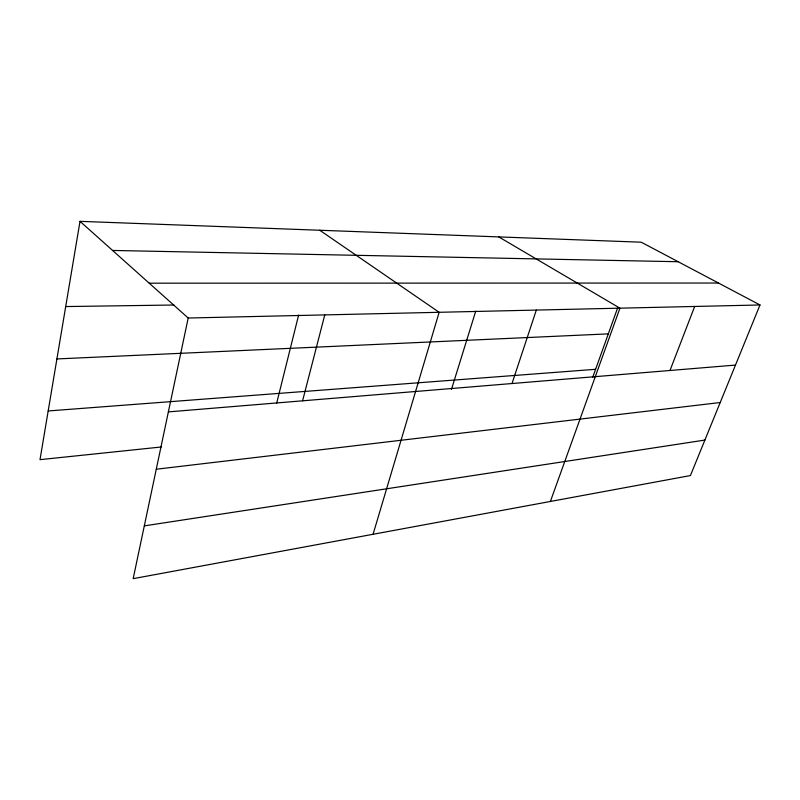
<?xml version="1.0" encoding="UTF-8"?>
<svg xmlns="http://www.w3.org/2000/svg" width="800" height="800" viewBox="0 0 800 800"><rect width="100%" height="100%" fill="white"/><g stroke="black" fill="none" stroke-linecap="round" stroke-linejoin="round"><path stroke-width="1.2" d="M80.01 221.34L188.19 318.02L133.17 578.66L690.42 475.56L760 304.97L641.22 242.2L80.01 221.34L40 459.66L161.31 446.98M276.7 403.08L298.63 315.07M302.58 400.82L324.77 314.91M373.07 534.27L439.15 312.29L319.76 230.25M451.45 389.43L475.73 311.16M512.01 383.53L536.33 310.07M592.69 377.4L617.59 308.03M550.38 501.47L619.94 308.17L498.76 236.91M669.99 370.49L694.67 306.46M144.32 525.88L704.9 440.07M156.27 469.23L720.21 402.52M168.37 411.9L735.48 365.08M48.18 410.96L595.6 369.3M56.91 358.94L608.31 333.87M188.19 318.02L760 304.97M65.7 306.56L173.96 305.01M149.22 283.19L718.5 283.04M112.58 250.45L678.18 261.73"/></g></svg>
